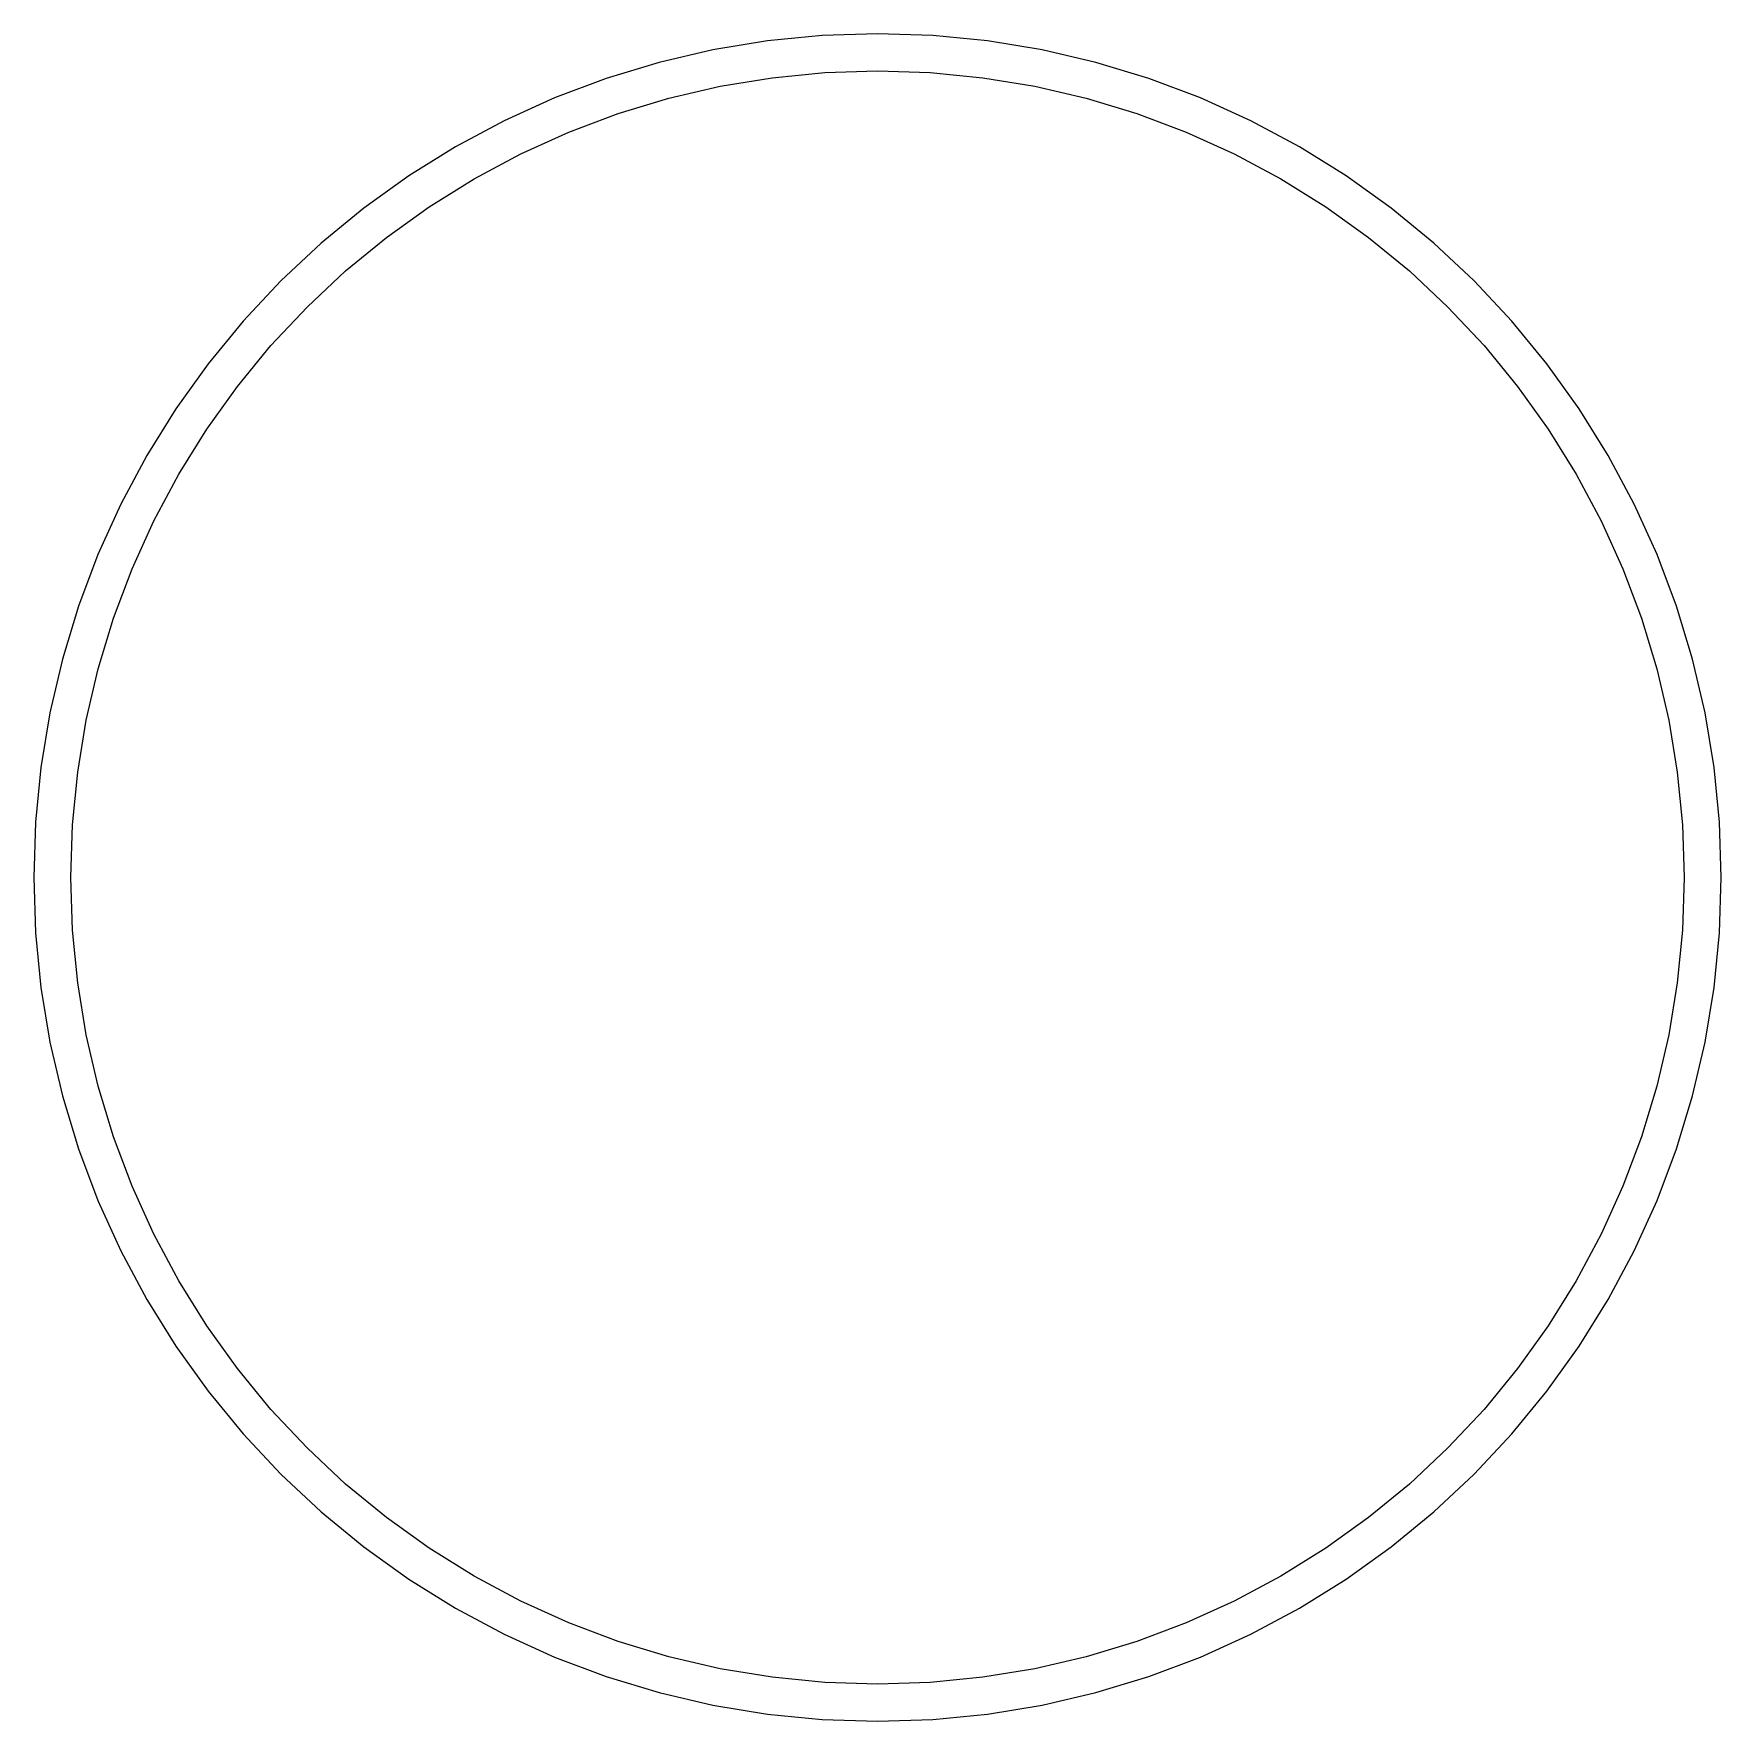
# Model space of a CAD drawing. Header units: metres. Extents: x -31.9 to 31.9, y -31.9 to 31.9.
import ezdxf

# ---------------------------------------------------------------- set-up
doc = ezdxf.new("R2010")
doc.units = ezdxf.units.M

msp = doc.modelspace()

# ---------------------------------------------------------------- linework, layer by layer
for p, q in [((0, 31.9), (-2.08635, 31.8317)), ((2.08635, 31.8317), (0, 31.9)), ((-6.22337, 31.287), (-8.25632, 30.813)), ((-4.16377, 31.6271), (-6.22337, 31.287)), ((-2.08635, 31.8317), (-4.16377, 31.6271)), ((4.16377, 31.6271), (2.08635, 31.8317)), ((6.22337, 31.287), (4.16377, 31.6271)), ((8.25632, 30.813), (6.22337, 31.287)), ((-8.25632, 30.813), (-10.2539, 30.2071)), ((10.2539, 30.2071), (8.25632, 30.813)), ((-10.2539, 30.2071), (-12.2076, 29.4718)), ((-5.95024, 29.9139), (-3.98105, 30.2391)), ((-3.98105, 30.2391), (-1.99478, 30.4347)), ((-1.99478, 30.4347), (0, 30.5)), ((0, 30.5), (1.99478, 30.4347)), ((1.99478, 30.4347), (3.98105, 30.2391)), ((3.98105, 30.2391), (5.95024, 29.9139)), ((12.2076, 29.4718), (10.2539, 30.2071)), ((-12.2076, 29.4718), (-14.109, 28.6102)), ((-9.80389, 28.8814), (-7.89397, 29.4607)), ((-7.89397, 29.4607), (-5.95024, 29.9139)), ((5.95024, 29.9139), (7.89397, 29.4607)), ((7.89397, 29.4607), (9.80389, 28.8814)), ((14.109, 28.6102), (12.2076, 29.4718)), ((-11.6718, 28.1783), (-9.80389, 28.8814)), ((9.80389, 28.8814), (11.6718, 28.1783)), ((-14.109, 28.6102), (-15.95, 27.6262)), ((-13.4898, 27.3546), (-11.6718, 28.1783)), ((11.6718, 28.1783), (13.4898, 27.3546)), ((15.95, 27.6262), (14.109, 28.6102)), ((-15.95, 27.6262), (-17.7227, 26.5239)), ((17.7227, 26.5239), (15.95, 27.6262)), ((-15.25, 26.4138), (-13.4898, 27.3546)), ((13.4898, 27.3546), (15.25, 26.4138)), ((-17.7227, 26.5239), (-19.4195, 25.308)), ((-16.9449, 25.3598), (-15.25, 26.4138)), ((15.25, 26.4138), (16.9449, 25.3598)), ((19.4195, 25.308), (17.7227, 26.5239)), ((-19.4195, 25.308), (-21.0331, 23.9837)), ((-18.5672, 24.1973), (-16.9449, 25.3598)), ((16.9449, 25.3598), (18.5672, 24.1973)), ((21.0331, 23.9837), (19.4195, 25.308)), ((-21.0331, 23.9837), (-22.5567, 22.5567)), ((-20.11, 22.9311), (-18.5672, 24.1973)), ((18.5672, 24.1973), (20.11, 22.9311)), ((22.5567, 22.5567), (21.0331, 23.9837)), ((-22.5567, 22.5567), (-23.9837, 21.0331)), ((-21.5668, 21.5668), (-20.11, 22.9311)), ((20.11, 22.9311), (21.5668, 21.5668)), ((23.9837, 21.0331), (22.5567, 22.5567)), ((-22.9311, 20.11), (-21.5668, 21.5668)), ((21.5668, 21.5668), (22.9311, 20.11)), ((-23.9837, 21.0331), (-25.308, 19.4195)), ((25.308, 19.4195), (23.9837, 21.0331)), ((-24.1973, 18.5672), (-22.9311, 20.11)), ((22.9311, 20.11), (24.1973, 18.5672)), ((-25.308, 19.4195), (-26.5239, 17.7227)), ((26.5239, 17.7227), (25.308, 19.4195)), ((-25.3598, 16.9449), (-24.1973, 18.5672)), ((24.1973, 18.5672), (25.3598, 16.9449)), ((-26.5239, 17.7227), (-27.6262, 15.95)), ((27.6262, 15.95), (26.5239, 17.7227)), ((-26.4138, 15.25), (-25.3598, 16.9449)), ((25.3598, 16.9449), (26.4138, 15.25)), ((-27.6262, 15.95), (-28.6102, 14.109)), ((28.6102, 14.109), (27.6262, 15.95)), ((-27.3546, 13.4898), (-26.4138, 15.25)), ((26.4138, 15.25), (27.3546, 13.4898)), ((-28.6102, 14.109), (-29.4718, 12.2076)), ((29.4718, 12.2076), (28.6102, 14.109)), ((-28.1783, 11.6718), (-27.3546, 13.4898)), ((27.3546, 13.4898), (28.1783, 11.6718)), ((-29.4718, 12.2076), (-30.2071, 10.2539)), ((30.2071, 10.2539), (29.4718, 12.2076)), ((-28.8814, 9.80389), (-28.1783, 11.6718)), ((28.1783, 11.6718), (28.8814, 9.80389)), ((-30.2071, 10.2539), (-30.813, 8.25632)), ((30.813, 8.25632), (30.2071, 10.2539)), ((-29.4607, 7.89397), (-28.8814, 9.80389)), ((28.8814, 9.80389), (29.4607, 7.89397)), ((-30.813, 8.25632), (-31.287, 6.22337)), ((-29.9139, 5.95024), (-29.4607, 7.89397)), ((29.4607, 7.89397), (29.9139, 5.95024)), ((31.287, 6.22337), (30.813, 8.25632)), ((-31.287, 6.22337), (-31.6271, 4.16377)), ((-30.2391, 3.98105), (-29.9139, 5.95024)), ((29.9139, 5.95024), (30.2391, 3.98105)), ((31.6271, 4.16377), (31.287, 6.22337)), ((-31.6271, 4.16377), (-31.8317, 2.08635)), ((-30.4347, 1.99478), (-30.2391, 3.98105)), ((30.2391, 3.98105), (30.4347, 1.99478)), ((31.8317, 2.08635), (31.6271, 4.16377)), ((-31.8317, 2.08635), (-31.9, 0)), ((-30.5, 0), (-30.4347, 1.99478)), ((30.4347, 1.99478), (30.5, 0)), ((31.9, 0), (31.8317, 2.08635)), ((-31.9, 0), (-31.8317, -2.08635)), ((-30.4347, -1.99478), (-30.5, 0)), ((30.5, 0), (30.4347, -1.99478)), ((31.8317, -2.08635), (31.9, 0)), ((-31.8317, -2.08635), (-31.6271, -4.16377)), ((-30.2391, -3.98105), (-30.4347, -1.99478)), ((30.4347, -1.99478), (30.2391, -3.98105)), ((31.6271, -4.16377), (31.8317, -2.08635)), ((-31.6271, -4.16377), (-31.287, -6.22337)), ((-29.9139, -5.95024), (-30.2391, -3.98105)), ((30.2391, -3.98105), (29.9139, -5.95024)), ((31.287, -6.22337), (31.6271, -4.16377)), ((-31.287, -6.22337), (-30.813, -8.25632)), ((-29.4607, -7.89397), (-29.9139, -5.95024)), ((29.9139, -5.95024), (29.4607, -7.89397)), ((30.813, -8.25632), (31.287, -6.22337)), ((-30.813, -8.25632), (-30.2071, -10.2539)), ((-28.8814, -9.80389), (-29.4607, -7.89397)), ((29.4607, -7.89397), (28.8814, -9.80389)), ((30.2071, -10.2539), (30.813, -8.25632)), ((-28.1783, -11.6718), (-28.8814, -9.80389)), ((28.8814, -9.80389), (28.1783, -11.6718)), ((-30.2071, -10.2539), (-29.4718, -12.2076)), ((29.4718, -12.2076), (30.2071, -10.2539)), ((-27.3546, -13.4898), (-28.1783, -11.6718)), ((28.1783, -11.6718), (27.3546, -13.4898)), ((-29.4718, -12.2076), (-28.6102, -14.109)), ((28.6102, -14.109), (29.4718, -12.2076)), ((-26.4138, -15.25), (-27.3546, -13.4898)), ((27.3546, -13.4898), (26.4138, -15.25)), ((-28.6102, -14.109), (-27.6262, -15.95)), ((27.6262, -15.95), (28.6102, -14.109)), ((-25.3598, -16.9449), (-26.4138, -15.25)), ((26.4138, -15.25), (25.3598, -16.9449)), ((-27.6262, -15.95), (-26.5239, -17.7227)), ((26.5239, -17.7227), (27.6262, -15.95)), ((-24.1973, -18.5672), (-25.3598, -16.9449)), ((25.3598, -16.9449), (24.1973, -18.5672)), ((-26.5239, -17.7227), (-25.308, -19.4195)), ((25.308, -19.4195), (26.5239, -17.7227)), ((-22.9311, -20.11), (-24.1973, -18.5672)), ((24.1973, -18.5672), (22.9311, -20.11)), ((-25.308, -19.4195), (-23.9837, -21.0331)), ((23.9837, -21.0331), (25.308, -19.4195)), ((-21.5668, -21.5668), (-22.9311, -20.11)), ((22.9311, -20.11), (21.5668, -21.5668)), ((-23.9837, -21.0331), (-22.5567, -22.5567)), ((22.5567, -22.5567), (23.9837, -21.0331)), ((-20.11, -22.9311), (-21.5668, -21.5668)), ((21.5668, -21.5668), (20.11, -22.9311)), ((-22.5567, -22.5567), (-21.0331, -23.9837)), ((-18.5672, -24.1973), (-20.11, -22.9311)), ((20.11, -22.9311), (18.5672, -24.1973)), ((21.0331, -23.9837), (22.5567, -22.5567)), ((-21.0331, -23.9837), (-19.4195, -25.308)), ((-16.9449, -25.3598), (-18.5672, -24.1973)), ((18.5672, -24.1973), (16.9449, -25.3598)), ((19.4195, -25.308), (21.0331, -23.9837)), ((-19.4195, -25.308), (-17.7227, -26.5239)), ((-15.25, -26.4138), (-16.9449, -25.3598)), ((16.9449, -25.3598), (15.25, -26.4138)), ((17.7227, -26.5239), (19.4195, -25.308)), ((-17.7227, -26.5239), (-15.95, -27.6262)), ((-13.4898, -27.3546), (-15.25, -26.4138)), ((15.25, -26.4138), (13.4898, -27.3546)), ((15.95, -27.6262), (17.7227, -26.5239)), ((-11.6718, -28.1783), (-13.4898, -27.3546)), ((13.4898, -27.3546), (11.6718, -28.1783)), ((-15.95, -27.6262), (-14.109, -28.6102)), ((14.109, -28.6102), (15.95, -27.6262)), ((-14.109, -28.6102), (-12.2076, -29.4718)), ((-9.80389, -28.8814), (-11.6718, -28.1783)), ((11.6718, -28.1783), (9.80389, -28.8814)), ((12.2076, -29.4718), (14.109, -28.6102)), ((-7.89397, -29.4607), (-9.80389, -28.8814)), ((9.80389, -28.8814), (7.89397, -29.4607)), ((-12.2076, -29.4718), (-10.2539, -30.2071)), ((-5.95024, -29.9139), (-7.89397, -29.4607)), ((-3.98105, -30.2391), (-5.95024, -29.9139)), ((5.95024, -29.9139), (3.98105, -30.2391)), ((7.89397, -29.4607), (5.95024, -29.9139)), ((10.2539, -30.2071), (12.2076, -29.4718)), ((-10.2539, -30.2071), (-8.25632, -30.813)), ((-1.99478, -30.4347), (-3.98105, -30.2391)), ((0, -30.5), (-1.99478, -30.4347)), ((1.99478, -30.4347), (0, -30.5)), ((3.98105, -30.2391), (1.99478, -30.4347)), ((8.25632, -30.813), (10.2539, -30.2071)), ((-8.25632, -30.813), (-6.22337, -31.287)), ((6.22337, -31.287), (8.25632, -30.813)), ((-6.22337, -31.287), (-4.16377, -31.6271)), ((-4.16377, -31.6271), (-2.08635, -31.8317)), ((-2.08635, -31.8317), (0, -31.9)), ((0, -31.9), (2.08635, -31.8317)), ((2.08635, -31.8317), (4.16377, -31.6271)), ((4.16377, -31.6271), (6.22337, -31.287))]:
    msp.add_line(p, q)

doc.saveas('drawing.dxf')
